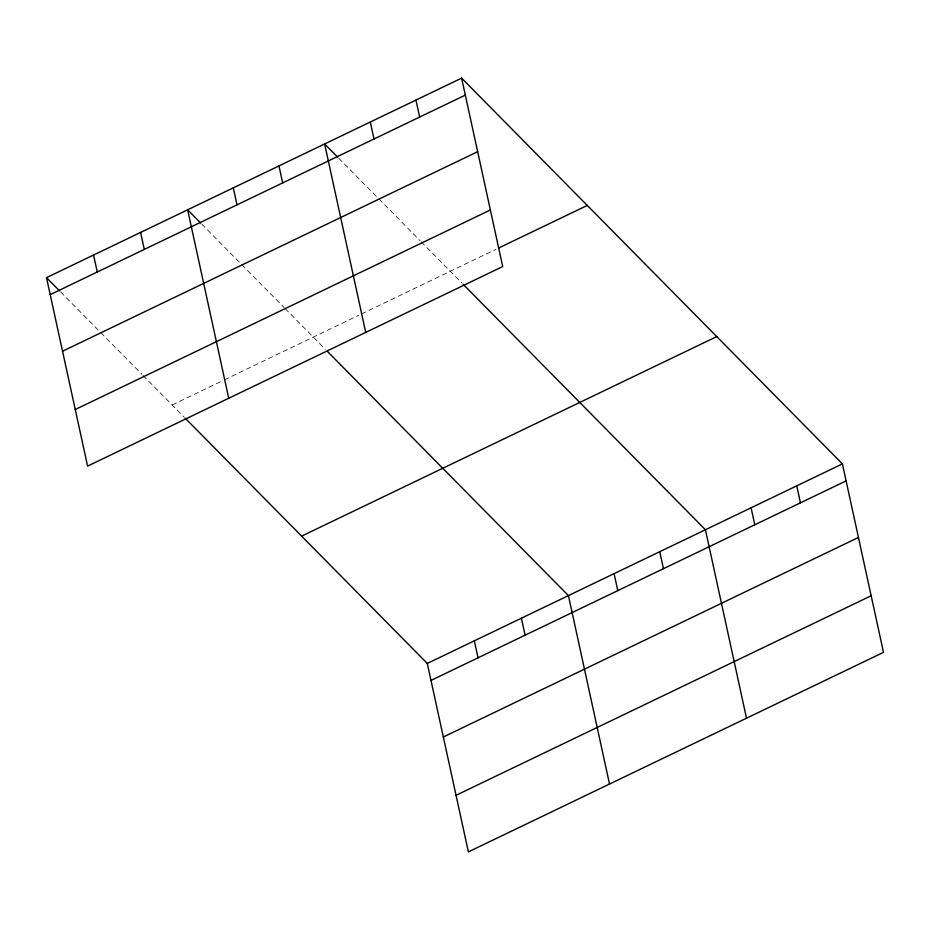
<?xml version="1.0" encoding="UTF-8"?>
<svg xmlns="http://www.w3.org/2000/svg" width="930" height="930" viewBox="0 0 930 930"><rect width="100%" height="100%" fill="white"/><g stroke="black" fill="none" stroke-linecap="round" stroke-linejoin="round"><path stroke-width="0.7" stroke-dasharray="4.65 3.49" d="M172.166 404.957L223.13 380.463M224.432 379.835L358.968 315.165M361.572 313.91L495.957 249.321M338.706 158.228L377.906 197.939M378.917 198.962L420.127 240.719M421.139 241.73L462.245 283.383M201.717 224.072L284.15 307.586M285.15 308.597L325.256 349.227M60.578 291.915L99.777 331.638M100.789 332.649L141.999 374.406M143.011 375.429L184.117 417.07"/><path stroke-width="1.4" d="M461.617 78.12L502.712 266.561L87.594 466.104L46.5 277.651L461.617 78.12L842.406 463.896L883.5 652.349L468.383 851.88L427.289 663.439L185.105 418.082M50.208 294.636L465.325 95.104M62.543 351.226L477.66 151.683M75.249 409.526L490.366 209.982M498.561 248.066L587.283 205.425M301.634 536.122L716.751 336.59M427.289 663.439L842.406 463.896M430.997 680.423L846.114 480.88M443.331 737.002L858.448 537.459M456.049 795.301L871.166 595.758M337.695 157.205L324.628 143.964L365.723 332.417M463.233 284.382L705.417 529.74L746.511 718.192M200.706 223.049L187.639 209.808L228.734 398.261M327.244 351.249L568.428 595.595L609.522 784.037M46.5 277.651L59.567 290.892M796.743 485.844L800.451 502.828M751.08 507.792L754.788 524.776M659.754 551.688L663.462 568.672M614.091 573.636L617.799 590.631M415.954 100.068L419.663 117.052M521.381 618.206L525.09 635.19M370.291 122.016L374 139M474.335 640.817L478.043 657.801M278.965 165.912L282.673 182.896M233.302 187.86L237.011 204.844M140.593 232.43L144.301 249.414M93.546 255.041L97.255 272.025"/></g></svg>
